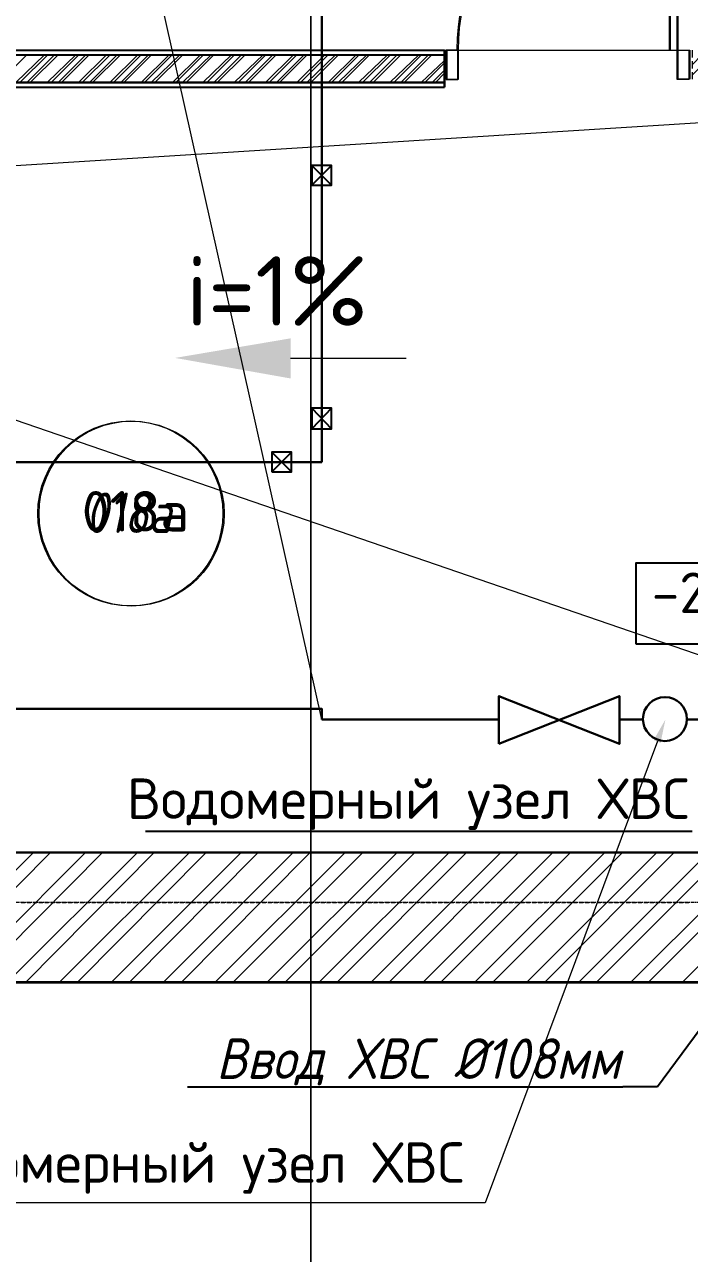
# Model space of a CAD drawing. Header units: millimetres. Extents: x -10178924 to 11692288, y -947381 to 58396.
# Drawn here: x 760579 to 763454, y -830259 to -824944 of the extents above; entities that cross this region are included whole.
import ezdxf

# ---------------------------------------------------------------- set-up
doc = ezdxf.new("R2010")
doc.units = ezdxf.units.MM
doc.linetypes.add('HIDDEN', pattern=[9.525, 6.35, -3.175])
doc.linetypes.add('осевая', pattern=[50.8, 31.75, -6.35, 6.35, -6.35])
for name, color, linetype, lineweight in [('PDF _0', 7, 'Continuous', 9), ('PDF _Разрезы', 7, 'Continuous', 9), ('PDF _Текст', 7, 'Continuous', 5), ('АР_Двери', 250, 'Continuous', 9), ('Двери', 7, 'Continuous', 9), ('Основная ГКЛ', 250, 'Continuous', 9), ('Перегородки', 162, 'Continuous', 9), ('Размеры осевые', 153, 'Continuous', 9), ('Стены.1', 7, 'Continuous', 25), ('ШТРИХОВКА', 252, 'Continuous', 15), ('Штриховка поверхностей', 7, 'Continuous', 9)]:
    doc.layers.add(name, color=color, linetype=linetype, lineweight=lineweight)
for name, color, linetype in [('PDF __0', 7, 'Continuous'), ('PDF _PDF _Марки помещений', 5, 'Continuous'), ('PDF _PDF _Разрезы', 7, 'Continuous'), ('PDF _ВК_В1', 5, 'Continuous'), ('PDF _ВК_Выноски', 7, 'Continuous'), ('PDF _Марки помещений', 5, 'Continuous'), ('PDF _Стены.1', 7, 'Continuous')]:
    doc.layers.add(name, color=color, linetype=linetype)
for name, color, linetype, true_color in [('PDF _АР_Двери', 7, 'Continuous', 0x545454), ('PDF _Основная ГКЛ', 7, 'Continuous', 0x545454), ('PDF _Отметки', 7, 'Continuous', 0x7f9fff), ('PDF _Перегородки', 7, 'Continuous', 0x0037dd), ('PDF _Размеры осевые', 7, 'Continuous', 0x5d6970), ('PDF _ТЗК_ХВС_основная', 7, 'Continuous', 0x005387), ('PDF _ТЗК_ХВС_тонкая', 7, 'Continuous', 0x005387), ('PDF _штриховка', 7, 'Continuous', 0x95834a)]:
    doc.layers.add(name, color=color, linetype=linetype, true_color=true_color)
doc.layers.add('PDF _Штриховка поверхностей', color=7, linetype='Continuous', lineweight=9, true_color=0x767676)
doc.layers.add('ТЗК_ХВС_тонкая', color=7, linetype='Continuous', lineweight=9, true_color=0x005387)
doc.styles.add('ISOCPEUR', font='isocpeui.ttf', dxfattribs={"width": 0.9})
doc.styles.add('PDF ISOCPEUR', font='isocpeur.ttf')
doc.styles.add('НТМ', font='isocpeur.ttf')

# ---------------------------------------------------------------- blocks, each defined once
blk = doc.blocks.new('*U2220')
at = {"layer": 'АР_Двери'}
for points in [[(-1000.2, 0), (-1050.2, 0), (-1050.2, 125), (-1000.2, 125)], [(-50, 0), (0, 0), (0, 125), (-50, 125)], [(-50, -950.2), (-85, -950.2), (-85, 0), (-50, 0)]]:
    blk.add_lwpolyline(points, close=True, dxfattribs=at)
blk.add_arc((-50, 0), 950.2, 180, 270, dxfattribs=at)
at = {"layer": 'Основная ГКЛ', "linetype": 'HIDDEN', "ltscale": 5}
for p, q in [((-1060.2, 125), (-1060.2, 0)), ((10, 0), (10, 125))]:
    blk.add_line(p, q, dxfattribs=at)
blk = doc.blocks.new('A$C5282721b')
at = {"layer": 'Перегородки', "lineweight": 20, "true_color": 0x000000, "transparency": 33554687}
h = blk.add_hatch(dxfattribs=at)
h.set_pattern_fill('ANSI32', color=18, scale=10)
h.set_pattern_definition([(45, (-2681.59, 241515.3), (-67.35192, 67.35192), []), (45, (-2636.69, 241515.3), (-67.35192, 67.35192), [])])
h.paths.add_polyline_path([(40037.081, -44404.958), (40037.081, -44284.958), (36208.725, -44284.958), (36208.725, -44404.958)])
h.paths.add_polyline_path([(41107.081, -44284.958), (41107.081, -44404.958), (43599.54, -44404.958), (43598.616, -44284.958)])
at = {"layer": 'ШТРИХОВКА', "ltscale": 100, "true_color": 0x000000, "transparency": 33554687}
h = blk.add_hatch(dxfattribs=at)
h.set_pattern_fill('ANSI31', color=18, scale=50)
h.set_pattern_definition([(45, (-79853.19, 25128.16), (-112.2532, 112.2532), [])])
h.paths.add_polyline_path([(5440.998, -31868.119), (-7386.275, -31868.119), (-7386.275, -48296.478), (61378.75, -48296.478), (61378.75, -31842.839), (41035.118, -31842.839), (41035.118, -31656.036), (40796.248, -31656.036), (40796.248, -31842.839), (40629.962, -31842.839), (40629.962, -31942.839), (40605.14, -34348.621), (40629.93, -32405.355), (39128.581, -32429.908), (40629.962, -32402.839), (40629.675, -32155.326), (39132.149, -32179.816), (39135.64, -31968.17), (38886.085, -31968.17), (38879.867, -32433.975), (40623.548, -32405.459), (40553.111, -38427.181), (40243.01, -38425.516), (40241.748, -38827.97), (43340.219, -38835.027), (43340.219, -38442.147), (40953.116, -38429.329), (41029.994, -32402.839), (54378.974, -32402.839), (54378.974, -35923.465), (54778.974, -35923.465), (54778.974, -32402.839), (60818.75, -32402.839), (60818.75, -41309.464), (60472.291, -41309.464), (60472.291, -41709.464), (60818.75, -41709.464), (60818.75, -47736.478), (44025.201, -47736.478), (44013.125, -46167.929), (43613.137, -46171.008), (43625.189, -47736.478), (27189.462, -47736.478), (27189.462, -44565.139), (26789.462, -44565.139), (26789.462, -47736.478), (10401.743, -47736.478), (10394.408, -46134.647), (9994.404, -46134.678), (10001.739, -47736.478), (-6826.275, -47736.478), (-6826.275, -41729.869), (-6530.734, -41731.097), (-6529.072, -41331.1), (-6826.275, -41329.865), (-6826.275, -32428.119), (-762.705, -32428.119), (-770.891, -36004.088), (-370.903, -36005.35), (-362.703, -32428.119), (5640.998, -32428.119), (5640.998, -31868.119)])
h.paths.add_polyline_path([(3584.804, -41373.023), (3584.804, -41773.13), (9973.974, -41799.679), (9987.536, -44634.678), (10387.54, -44634.678), (10372.735, -41401.332)], flags=17)
h.paths.add_polyline_path([(2513.142, -41768.578), (2514.803, -41368.779), (-383.184, -41356.638), (-371.114, -37407.013), (-774.123, -37406.088), (-783.181, -41354.976), (-5508.242, -41335.314), (-5509.901, -41734.604)], flags=17)
at = {"color": 18, "lineweight": 0, "ltscale": 100, "true_color": 0x000000, "transparency": 33554687}
for p, q in [((43599.694, -44424.958), (38181.3, -44764.322)), ((43599.694, -44424.958), (38181.3, -44764.322)), ((43625.189, -47736.478), (38181.3, -45864.322)), ((43625.189, -47736.478), (38181.3, -45864.322))]:
    blk.add_line(p, q, dxfattribs=at)
at = {"layer": 'PDF _Марки помещений', "color": 18, "lineweight": 9, "true_color": 0x000000, "transparency": 33554687}
blk.add_circle((38683.64, -46269.253), 400.064, dxfattribs=at)
at = {"layer": 'PDF _Разрезы', "color": 251, "lineweight": 9, "true_color": 0x636466, "transparency": 33554687}
blk.add_line((39870.639, -45597.918), (39371.102, -45597.918), dxfattribs=at)
at = {"layer": 'PDF _Разрезы', "color": 18, "lineweight": 9, "true_color": 0x000000, "transparency": 33554687}
blk.add_lwpolyline([(39460.485, -52606.265), (39460.485, -21182.649), (38038.076, -21182.649), (38038.076, 2729.276)], dxfattribs=at)
at = {"layer": 'PDF _Разрезы', "transparency": 33554559}
blk.add_solid([(38871.566, -45595.801), (39371.102, -45684.702), (39371.102, -45511.134)], dxfattribs=at)
at = {"layer": 'Перегородки', "color": 18, "linetype": 'Continuous', "lineweight": 25, "true_color": 0x000000, "transparency": 33554687}
for p, q in [((36068.725, -44264.958), (40037.081, -44264.958)), ((40037.081, -44264.958), (40037.081, -44424.958)), ((36088.725, -44284.958), (40037.081, -44284.958)), ((36208.725, -44404.958), (40037.081, -44404.958)), ((36228.725, -44424.958), (40037.081, -44424.958))]:
    blk.add_line(p, q, dxfattribs=at)
at = {"layer": 'Размеры осевые', "color": 251, "linetype": 'осевая', "ltscale": 0.5, "transparency": 33554687}
blk.add_line((-9750, -47950), (62308.109, -47950), dxfattribs=at)
at = {"layer": 'Стены.1', "color": 18, "linetype": 'Continuous', "true_color": 0x000000, "transparency": 33554687, "flags": 128}
for points in [[(43625.189, -47736.478), (27189.462, -47736.478)], [(44025.201, -48296.478), (27189.462, -48296.478)]]:
    blk.add_lwpolyline(points, dxfattribs=at)
at = {"layer": 'ТЗК_ХВС_тонкая', "linetype": 'ByBlock', "lineweight": -2, "ltscale": 75, "transparency": 33554687}
blk.add_line((40957.746, -48749.162), (40807.113, -48749.162), dxfattribs=at)
blk.add_line((40957.746, -48749.162), (40807.113, -48749.162), dxfattribs=at)
for points in [[(38743.364, -47642.259), (41107.114, -47642.259)], [(38743.364, -47642.259), (41107.114, -47642.259)], [(41724.505, -47711.362), (40957.746, -48749.162)], [(41724.505, -47711.362), (40957.746, -48749.162)], [(38924.613, -48749.162), (40807.113, -48749.162)], [(38924.613, -48749.162), (40807.113, -48749.162)]]:
    blk.add_lwpolyline(points, dxfattribs=at)
at = {"layer": 'Штриховка поверхностей', "color": 18, "true_color": 0x000000, "transparency": 33554687}
blk.add_line((39987.081, -44264.958), (41007.081, -44264.958), dxfattribs=at)
at = {"layer": 'Двери', "color": 18, "linetype": 'Continuous', "ltscale": 2, "true_color": 0x000000, "transparency": 33554687, "xscale": -1, "rotation": 180}
blk.add_blockref('*U2220', (41097.081, -44264.958), dxfattribs=at)
at = {"layer": 'PDF _Марки помещений', "color": 18, "lineweight": 9, "true_color": 0x000000, "transparency": 33554687, "insert": (38485.061, -46352.968), "char_height": 175, "attachment_point": 7, "style": 'ISOCPEUR'}
blk.add_mtext('{\\W0.8;018a}', dxfattribs=at)
at = {"layer": 'PDF _Текст', "color": 251, "lineweight": 0, "true_color": 0x636466, "transparency": 33554687, "style": 'НТМ'}
blk.add_text('i=1%%%', height=300, dxfattribs=at).set_placement((38918.282, -45456.339))
at = {"layer": 'ТЗК_ХВС_тонкая', "ltscale": 75, "transparency": 33554687, "char_height": 175, "attachment_point": 3}
for s, insert, style in [('Водомерный узел ХВС', (41097.114, -47414.759), 'PDF ISOCPEUR'), ('Водомерный узел ХВС', (41097.114, -47414.759), 'PDF ISOCPEUR'), ('Ввод ХВС %%C108мм', (40797.113, -48539.162), 'ISOCPEUR'), ('Ввод ХВС %%C108мм', (40797.113, -48539.162), 'ISOCPEUR')]:
    blk.add_mtext(s, dxfattribs=dict(at, insert=insert, style=style))

msp = doc.modelspace()

# ---------------------------------------------------------------- linework, layer by layer
at = {"layer": 'PDF _0', "lineweight": 25}
for points in [[(761822, -825638.7), (761906.6, -825638.7), (761906.6, -825554), (761822, -825554)], [(761822, -826692.8), (761906.6, -826692.8), (761906.6, -826603.9), (761822, -826603.9)], [(761648.4, -826879.1), (761733.1, -826879.1), (761733.1, -826794.4), (761648.4, -826794.4)]]:
    msp.add_lwpolyline(points, close=True, dxfattribs=at)
for points in [[(761822, -825554), (761906.6, -825638.7)], [(761906.6, -825554), (761822, -825638.7)], [(761822, -826603.9), (761906.6, -826692.8)], [(761906.6, -826603.9), (761822, -826692.8)], [(761648.4, -826794.4), (761733.1, -826879.1)], [(761733.1, -826794.4), (761648.4, -826879.1)]]:
    msp.add_lwpolyline(points, dxfattribs=at)
at = {"layer": 'PDF __0', "lineweight": 25}
msp.add_lwpolyline([(762630.5, -828055.9), (762630.5, -827848.5), (763151.2, -828055.9), (763151.2, -827848.5)], close=True, dxfattribs=at)
for points in [[(761864.3, -827950.1), (762630.5, -827950.1)], [(763257.1, -827950.1), (763151.2, -827950.1)], [(763443.3, -827950.1), (763549.2, -827950.1)]]:
    msp.add_lwpolyline(points, dxfattribs=at)
at = {"layer": 'PDF _PDF _Марки помещений', "lineweight": 9}
msp.add_circle((761036.7, -827059), 400, dxfattribs=at)
at = {"layer": 'PDF _PDF _Разрезы', "lineweight": 9}
msp.add_lwpolyline([(761817.7, -833398.5), (761817.7, -801975.5), (760395.4, -801975.5), (760395.4, -778062.2)], dxfattribs=at)
at = {"layer": 'PDF _АР_Двери', "lineweight": 9}
for points in [[(763401, -824106.2), (763367.1, -824106.2), (763367.1, -825054.5), (763401, -825054.5)], [(762452.7, -825054.5), (762401.9, -825054.5), (762401.9, -825181.5), (762452.7, -825181.5)], [(763401, -825054.5), (763451.8, -825054.5), (763451.8, -825181.5), (763401, -825181.5)]]:
    msp.add_lwpolyline(points, close=True, dxfattribs=at)
msp.add_arc((763398.9, -825052.3), 950.4, 90, 180, dxfattribs=at)
at = {"layer": 'PDF _ВК_В1', "lineweight": 30}
for points in [[(761864.3, -826836.7), (761864.3, -825676.8), (761864.3, -822002.4)], [(759337, -826891.8), (759337, -826836.7), (761864.2, -826836.7)], [(761864.3, -827950.1), (761864.3, -827903.5), (759057.7, -827903.5), (759057.7, -827848.5)]]:
    msp.add_lwpolyline(points, dxfattribs=at)
at = {"layer": 'PDF _ВК_Выноски', "lineweight": 13}
msp.add_lwpolyline([(761864.3, -827950.1), (760822.9, -823285.1), (760721.3, -823285.1), (757554.9, -823285.1)], dxfattribs=at)
at = {"layer": 'PDF _Основная ГКЛ', "lineweight": 9}
msp.add_lwpolyline([(762393.5, -825181.5), (762393.5, -825054.5)], dxfattribs=at)
at = {"layer": 'PDF _Отметки', "lineweight": 25}
msp.add_lwpolyline([(763223.2, -827624.1), (763223.2, -827272.8), (764036, -827272.8), (764036, -827624.1)], close=True, dxfattribs=at)
at = {"layer": 'PDF _Перегородки', "color": 5, "lineweight": 25}
for points in [[(758422.6, -825054.5), (762393.3, -825054.5)], [(758443.7, -825075.7), (762393.3, -825075.7)], [(762393.5, -825054.5), (762393.5, -825215.4)], [(758566.5, -825194.2), (762393.3, -825194.2)], [(758583.4, -825215.4), (762393.3, -825215.4)]]:
    msp.add_lwpolyline(points, dxfattribs=at)
at = {"layer": 'PDF _Перегородки', "color": 5, "lineweight": 20}
for points in [[(760543.5, -825194.2), (760666.2, -825075.7)], [(760590.1, -825194.2), (760708.6, -825075.7)], [(760679, -825194.2), (760801.7, -825075.7)], [(760725.5, -825194.2), (760844.1, -825075.7)], [(760814.4, -825194.2), (760933, -825075.7)], [(760861, -825194.2), (760979.5, -825075.7)], [(760949.9, -825194.2), (761068.4, -825075.7)], [(760996.5, -825194.2), (761115, -825075.7)], [(761085.4, -825194.2), (761203.9, -825075.7)], [(761127.7, -825194.2), (761250.5, -825075.7)], [(761220.8, -825194.2), (761339.4, -825075.7)], [(761263.2, -825194.2), (761385.9, -825075.7)], [(761352.1, -825194.2), (761474.8, -825075.7)], [(761398.6, -825194.2), (761517.2, -825075.7)], [(761487.5, -825194.2), (761610.3, -825075.7)], [(761534.1, -825194.2), (761652.6, -825075.7)], [(761623, -825194.2), (761741.5, -825075.7)], [(761669.6, -825194.2), (761788.1, -825075.7)], [(761758.5, -825194.2), (761877, -825075.7)], [(761800.8, -825194.2), (761923.6, -825075.7)], [(761893.9, -825194.2), (762012.5, -825075.7)], [(761936.3, -825194.2), (762059, -825075.7)], [(762025.2, -825194.2), (762147.9, -825075.7)], [(762071.7, -825194.2), (762190.3, -825075.7)], [(762160.6, -825194.2), (762283.4, -825075.7)], [(762207.2, -825194.2), (762325.7, -825075.7)], [(762296.1, -825194.2), (762393.5, -825101.1)], [(762342.7, -825194.2), (762393.5, -825143.4)]]:
    msp.add_lwpolyline(points, dxfattribs=at)
at = {"layer": 'PDF _Размеры осевые', "lineweight": 9}
for points in [[(760564.7, -828741.8), (760581.6, -828741.8)], [(760585.8, -828741.8), (760585.8, -828741.8)], [(760590.1, -828741.8), (760607, -828741.8)], [(760611.2, -828741.8), (760611.2, -828741.8)], [(760615.5, -828741.8), (760632.4, -828741.8)], [(760636.6, -828741.8), (760636.6, -828741.8)], [(760640.9, -828741.8), (760657.8, -828741.8)], [(760662, -828741.8), (760662, -828741.8)], [(760666.3, -828741.8), (760683.2, -828741.8)], [(760687.4, -828741.8), (760687.4, -828741.8)], [(760691.7, -828741.8), (760708.6, -828741.8)], [(760712.8, -828741.8), (760712.8, -828741.8)], [(760717.1, -828741.8), (760734, -828741.8)], [(760738.2, -828741.8), (760738.2, -828741.8)], [(760742.5, -828741.8), (760759.4, -828741.8)], [(760763.6, -828741.8), (760763.6, -828741.8)], [(760767.9, -828741.8), (760784.8, -828741.8)], [(760789, -828741.8), (760789, -828741.8)], [(760793.3, -828741.8), (760810.2, -828741.8)], [(760814.4, -828741.8), (760814.4, -828741.8)], [(760818.7, -828741.8), (760835.6, -828741.8)], [(760839.8, -828741.8), (760839.8, -828741.8)], [(760844.1, -828741.8), (760861, -828741.8)], [(760865.2, -828741.8), (760865.2, -828741.8)], [(760869.5, -828741.8), (760886.4, -828741.8)], [(760890.6, -828741.8), (760890.6, -828741.8)], [(760894.9, -828741.8), (760911.8, -828741.8)], [(760916, -828741.8), (760916, -828741.8)], [(760920.3, -828741.8), (760937.2, -828741.8)], [(760941.4, -828741.8), (760941.4, -828741.8)], [(760945.7, -828741.8), (760962.6, -828741.8)], [(760966.8, -828741.8), (760966.8, -828741.8)], [(760971.1, -828741.8), (760988, -828741.8)], [(760992.2, -828741.8), (760992.2, -828741.8)], [(760996.5, -828741.8), (761013.4, -828741.8)], [(761017.6, -828741.8), (761017.6, -828741.8)], [(761021.9, -828741.8), (761038.8, -828741.8)], [(761043, -828741.8), (761043, -828741.8)], [(761047.3, -828741.8), (761064.2, -828741.8)], [(761068.4, -828741.8), (761068.4, -828741.8)], [(761072.7, -828741.8), (761089.6, -828741.8)], [(761093.8, -828741.8), (761093.8, -828741.8)], [(761098.1, -828741.8), (761115, -828741.8)], [(761119.2, -828741.8), (761119.2, -828741.8)], [(761123.5, -828741.8), (761140.4, -828741.8)], [(761144.6, -828741.8), (761144.6, -828741.8)], [(761148.9, -828741.8), (761165.8, -828741.8)], [(761170, -828741.8), (761170, -828741.8)], [(761174.3, -828741.8), (761191.2, -828741.8)], [(761195.4, -828741.8), (761195.4, -828741.8)], [(761199.7, -828741.8), (761216.6, -828741.8)], [(761220.8, -828741.8), (761220.8, -828741.8)], [(761225.1, -828741.8), (761242, -828741.8)], [(761246.2, -828741.8), (761246.2, -828741.8)], [(761250.5, -828741.8), (761267.4, -828741.8)], [(761271.6, -828741.8), (761271.6, -828741.8)], [(761275.9, -828741.8), (761292.8, -828741.8)], [(761297, -828741.8), (761297, -828741.8)], [(761301.3, -828741.8), (761318.2, -828741.8)], [(761322.4, -828741.8), (761322.4, -828741.8)], [(761326.7, -828741.8), (761343.6, -828741.8)], [(761347.8, -828741.8), (761347.8, -828741.8)], [(761352.1, -828741.8), (761369, -828741.8)], [(761373.2, -828741.8), (761373.2, -828741.8)], [(761377.5, -828741.8), (761394.4, -828741.8)], [(761398.6, -828741.8), (761398.6, -828741.8)], [(761402.9, -828741.8), (761419.8, -828741.8)], [(761424, -828741.8), (761424, -828741.8)], [(761428.3, -828741.8), (761445.2, -828741.8)], [(761449.4, -828741.8), (761449.4, -828741.8)], [(761453.7, -828741.8), (761470.6, -828741.8)], [(761474.8, -828741.8), (761474.8, -828741.8)], [(761479.1, -828741.8), (761496, -828741.8)], [(761500.2, -828741.8), (761500.2, -828741.8)], [(761504.5, -828741.8), (761521.4, -828741.8)], [(761525.6, -828741.8), (761525.6, -828741.8)], [(761529.9, -828741.8), (761546.8, -828741.8)], [(761551, -828741.8), (761551, -828741.8)], [(761555.3, -828741.8), (761572.2, -828741.8)], [(761576.4, -828741.8), (761576.4, -828741.8)], [(761580.7, -828741.8), (761597.6, -828741.8)], [(761601.8, -828741.8), (761601.8, -828741.8)], [(761606.1, -828741.8), (761623, -828741.8)], [(761627.2, -828741.8), (761627.2, -828741.8)], [(761631.5, -828741.8), (761648.4, -828741.8)], [(761652.6, -828741.8), (761652.6, -828741.8)], [(761656.9, -828741.8), (761673.8, -828741.8)], [(761678, -828741.8), (761678, -828741.8)], [(761682.3, -828741.8), (761699.2, -828741.8)], [(761703.4, -828741.8), (761703.4, -828741.8)], [(761707.7, -828741.8), (761724.6, -828741.8)], [(761728.8, -828741.8), (761728.8, -828741.8)], [(761733.1, -828741.8), (761750, -828741.8)], [(761754.2, -828741.8), (761754.2, -828741.8)], [(761758.5, -828741.8), (761775.4, -828741.8)], [(761779.6, -828741.8), (761779.6, -828741.8)], [(761783.9, -828741.8), (761800.8, -828741.8)], [(761805, -828741.8), (761805, -828741.8)], [(761809.3, -828741.8), (761826.2, -828741.8)], [(761830.4, -828741.8), (761830.4, -828741.8)], [(761834.7, -828741.8), (761851.6, -828741.8)], [(761855.8, -828741.8), (761855.8, -828741.8)], [(761860.1, -828741.8), (761877, -828741.8)], [(761881.2, -828741.8), (761881.2, -828741.8)], [(761885.5, -828741.8), (761902.4, -828741.8)], [(761906.6, -828741.8), (761906.6, -828741.8)], [(761910.9, -828741.8), (761927.8, -828741.8)], [(761932, -828741.8), (761932, -828741.8)], [(761936.3, -828741.8), (761953.2, -828741.8)], [(761957.4, -828741.8), (761957.4, -828741.8)], [(761961.7, -828741.8), (761978.6, -828741.8)], [(761982.8, -828741.8), (761982.8, -828741.8)], [(761987.1, -828741.8), (762004, -828741.8)], [(762008.2, -828741.8), (762008.2, -828741.8)], [(762012.5, -828741.8), (762029.4, -828741.8)], [(762033.6, -828741.8), (762033.6, -828741.8)], [(762037.9, -828741.8), (762054.8, -828741.8)], [(762059, -828741.8), (762059, -828741.8)], [(762063.3, -828741.8), (762080.2, -828741.8)], [(762084.4, -828741.8), (762084.4, -828741.8)], [(762088.7, -828741.8), (762105.6, -828741.8)], [(762109.8, -828741.8), (762109.8, -828741.8)], [(762114.1, -828741.8), (762131, -828741.8)], [(762135.2, -828741.8), (762135.2, -828741.8)], [(762139.5, -828741.8), (762156.4, -828741.8)], [(762160.6, -828741.8), (762160.6, -828741.8)], [(762164.9, -828741.8), (762181.8, -828741.8)], [(762186, -828741.8), (762186, -828741.8)], [(762190.3, -828741.8), (762207.2, -828741.8)], [(762211.4, -828741.8), (762211.4, -828741.8)], [(762215.7, -828741.8), (762232.6, -828741.8)], [(762236.8, -828741.8), (762236.8, -828741.8)], [(762241.1, -828741.8), (762258, -828741.8)], [(762262.2, -828741.8), (762262.2, -828741.8)], [(762266.5, -828741.8), (762283.4, -828741.8)], [(762287.6, -828741.8), (762287.6, -828741.8)], [(762291.9, -828741.8), (762308.8, -828741.8)], [(762313, -828741.8), (762313, -828741.8)], [(762317.3, -828741.8), (762334.2, -828741.8)], [(762338.4, -828741.8), (762338.4, -828741.8)], [(762342.7, -828741.8), (762359.6, -828741.8)], [(762363.8, -828741.8), (762363.8, -828741.8)], [(762368.1, -828741.8), (762385, -828741.8)], [(762389.2, -828741.8), (762389.2, -828741.8)], [(762393.5, -828741.8), (762410.4, -828741.8)], [(762414.6, -828741.8), (762414.6, -828741.8)], [(762418.9, -828741.8), (762435.8, -828741.8)], [(762440, -828741.8), (762440, -828741.8)], [(762444.3, -828741.8), (762461.2, -828741.8)], [(762465.4, -828741.8), (762465.4, -828741.8)], [(762469.7, -828741.8), (762486.6, -828741.8)], [(762490.8, -828741.8), (762490.8, -828741.8)], [(762495.1, -828741.8), (762512, -828741.8)], [(762516.2, -828741.8), (762516.2, -828741.8)], [(762520.5, -828741.8), (762537.4, -828741.8)], [(762541.6, -828741.8), (762541.6, -828741.8)], [(762545.9, -828741.8), (762562.8, -828741.8)], [(762567, -828741.8), (762567, -828741.8)], [(762571.3, -828741.8), (762588.2, -828741.8)], [(762592.4, -828741.8), (762592.4, -828741.8)], [(762596.7, -828741.8), (762613.6, -828741.8)], [(762617.8, -828741.8), (762617.8, -828741.8)], [(762622.1, -828741.8), (762639, -828741.8)], [(762643.2, -828741.8), (762643.2, -828741.8)], [(762647.5, -828741.8), (762664.4, -828741.8)], [(762668.6, -828741.8), (762668.6, -828741.8)], [(762672.9, -828741.8), (762689.8, -828741.8)], [(762694, -828741.8), (762694, -828741.8)], [(762698.3, -828741.8), (762715.2, -828741.8)], [(762719.4, -828741.8), (762719.4, -828741.8)], [(762723.7, -828741.8), (762740.6, -828741.8)], [(762744.8, -828741.8), (762744.8, -828741.8)], [(762749.1, -828741.8), (762766, -828741.8)], [(762770.2, -828741.8), (762770.2, -828741.8)], [(762774.5, -828741.8), (762791.4, -828741.8)], [(762795.6, -828741.8), (762795.6, -828741.8)], [(762799.9, -828741.8), (762816.8, -828741.8)], [(762821, -828741.8), (762821, -828741.8)], [(762825.3, -828741.8), (762842.2, -828741.8)], [(762846.4, -828741.8), (762846.4, -828741.8)], [(762850.7, -828741.8), (762867.6, -828741.8)], [(762871.8, -828741.8), (762871.8, -828741.8)], [(762876.1, -828741.8), (762893, -828741.8)], [(762897.2, -828741.8), (762897.2, -828741.8)], [(762901.5, -828741.8), (762918.4, -828741.8)], [(762922.6, -828741.8), (762922.6, -828741.8)], [(762926.9, -828741.8), (762943.8, -828741.8)], [(762948, -828741.8), (762948, -828741.8)], [(762952.3, -828741.8), (762969.2, -828741.8)], [(762973.4, -828741.8), (762973.4, -828741.8)], [(762977.7, -828741.8), (762994.6, -828741.8)], [(762998.8, -828741.8), (762998.8, -828741.8)], [(763003.1, -828741.8), (763020, -828741.8)], [(763024.2, -828741.8), (763024.2, -828741.8)], [(763028.5, -828741.8), (763045.4, -828741.8)], [(763049.6, -828741.8), (763049.6, -828741.8)], [(763053.9, -828741.8), (763070.8, -828741.8)], [(763075, -828741.8), (763075, -828741.8)], [(763079.3, -828741.8), (763096.2, -828741.8)], [(763100.4, -828741.8), (763100.4, -828741.8)], [(763104.7, -828741.8), (763121.6, -828741.8)], [(763125.8, -828741.8), (763125.8, -828741.8)], [(763130.1, -828741.8), (763147, -828741.8)], [(763151.2, -828741.8), (763151.2, -828741.8)], [(763155.5, -828741.8), (763172.4, -828741.8)], [(763176.6, -828741.8), (763176.6, -828741.8)], [(763180.9, -828741.8), (763197.8, -828741.8)], [(763202, -828741.8), (763202, -828741.8)], [(763206.3, -828741.8), (763223.2, -828741.8)], [(763227.4, -828741.8), (763227.4, -828741.8)], [(763231.7, -828741.8), (763248.6, -828741.8)], [(763252.8, -828741.8), (763252.8, -828741.8)], [(763257.1, -828741.8), (763274, -828741.8)], [(763278.2, -828741.8), (763278.2, -828741.8)], [(763282.5, -828741.8), (763299.4, -828741.8)], [(763303.6, -828741.8), (763303.6, -828741.8)], [(763307.9, -828741.8), (763324.8, -828741.8)], [(763329, -828741.8), (763329, -828741.8)], [(763333.3, -828741.8), (763350.2, -828741.8)], [(763354.4, -828741.8), (763354.4, -828741.8)], [(763358.7, -828741.8), (763375.6, -828741.8)], [(763379.8, -828741.8), (763379.8, -828741.8)], [(763384.1, -828741.8), (763401, -828741.8)], [(763405.2, -828741.8), (763405.2, -828741.8)], [(763409.5, -828741.8), (763426.4, -828741.8)], [(763430.6, -828741.8), (763430.6, -828741.8)], [(763434.9, -828741.8), (763451.8, -828741.8)]]:
    msp.add_lwpolyline(points, dxfattribs=at)
at = {"layer": 'PDF _Стены.1', "lineweight": 25}
for points in [[(765979.1, -828525.9), (749545.9, -828525.9)], [(766381.3, -829088.9), (749545.9, -829088.9)]]:
    msp.add_lwpolyline(points, dxfattribs=at)
at = {"layer": 'PDF _ТЗК_ХВС_основная', "lineweight": 30}
msp.add_lwpolyline([(762630.5, -828055.9), (762630.5, -827848.5), (763151.2, -828055.9), (763151.2, -827848.5)], close=True, dxfattribs=at)
for points in [[(761864.3, -827950.1), (762630.5, -827950.1)], [(763257.1, -827950.1), (763151.2, -827950.1)], [(763443.3, -827950.1), (763549.2, -827950.1)]]:
    msp.add_lwpolyline(points, dxfattribs=at)
msp.add_circle((763348.1, -827948), 95.2, dxfattribs=at)
at = {"layer": 'PDF _ТЗК_ХВС_тонкая', "lineweight": 9}
msp.add_lwpolyline([(763316.3, -828043.2), (762571.3, -830041.3), (762431.6, -830041.3), (760065.3, -830041.3)], dxfattribs=at)
at = {"layer": 'PDF _ТЗК_ХВС_тонкая', "transparency": 33554559}
msp.add_solid([(763299.4, -828039), (763350.2, -827950.1), (763329, -828051.7)], dxfattribs=at)
at = {"layer": 'PDF _штриховка', "color": 251, "lineweight": 5, "true_color": 0x636466}
for points in [[(760132.9, -829088.9), (760691.6, -828525.9)], [(760357.2, -829088.9), (760916, -828525.9)], [(760581.6, -829088.9), (761140.4, -828525.9)], [(760806, -829088.9), (761364.7, -828525.9)], [(761030.3, -829088.9), (761589.1, -828525.9)], [(761254.7, -829088.9), (761813.5, -828525.9)], [(761479.1, -829088.9), (762042.1, -828525.9)], [(761703.4, -829088.9), (762266.4, -828525.9)], [(761927.8, -829088.9), (762490.8, -828525.9)], [(762152.2, -829088.9), (762715.2, -828525.9)], [(762376.5, -829088.9), (762939.5, -828525.9)], [(762600.9, -829088.9), (763163.9, -828525.9)], [(762825.3, -829088.9), (763388.3, -828525.9)], [(763049.6, -829088.9), (763612.7, -828525.9)], [(763274, -829088.9), (763837, -828525.9)]]:
    msp.add_lwpolyline(points, dxfattribs=at)
at = {"layer": 'PDF _Штриховка поверхностей', "color": 251, "lineweight": 9, "true_color": 0x575757}
msp.add_lwpolyline([(762342.7, -825054.5), (763362.9, -825054.5)], dxfattribs=at)

# ---------------------------------------------------------------- block references
msp.add_blockref('A$C5282721b', (722358.6, -780790.4))

# ---------------------------------------------------------------- texts
at = {"layer": 'PDF _Текст', "color": 5, "insert": (760827.1, -827049.5), "char_height": 175, "attachment_point": 4, "style": 'PDF ISOCPEUR'}
msp.add_mtext('018a', dxfattribs=at)
at = {"layer": 'PDF _Текст', "color": 161, "true_color": 0x7f9fff, "insert": (763290.9, -827422.1), "char_height": 175, "attachment_point": 4, "style": 'PDF ISOCPEUR'}
msp.add_mtext('-2,800', dxfattribs=at)
at = {"layer": 'PDF _Текст', "color": 146, "true_color": 0x005387, "insert": (760048.2, -829890.1), "char_height": 174.997, "attachment_point": 4, "style": 'PDF ISOCPEUR'}
msp.add_mtext('Водомерный узел ХВС', dxfattribs=at)

doc.saveas('drawing.dxf')
